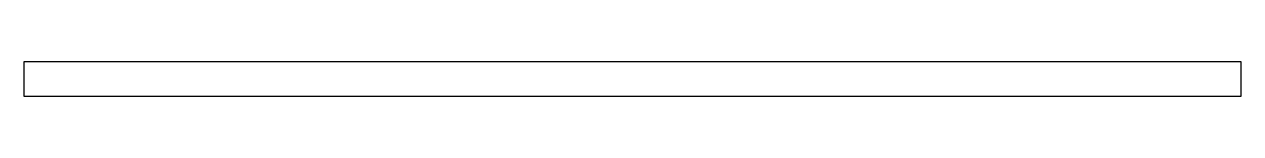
# Model space of a CAD drawing. Extents: x 368.2 to 403.2, y 221.5 to 222.5.
import ezdxf

# ---------------------------------------------------------------- set-up
doc = ezdxf.new("R2010")
doc.units = 0
doc.layers.add('ANA', color=220, linetype='CONTINUOUS')

msp = doc.modelspace()

# ---------------------------------------------------------------- linework, layer by layer
at = {"layer": 'ANA', "color": 0}
msp.add_lwpolyline([(368.223, 221.471), (368.223, 222.471), (403.223, 222.471), (403.223, 221.471)], close=True, dxfattribs=at)

doc.saveas('drawing.dxf')
